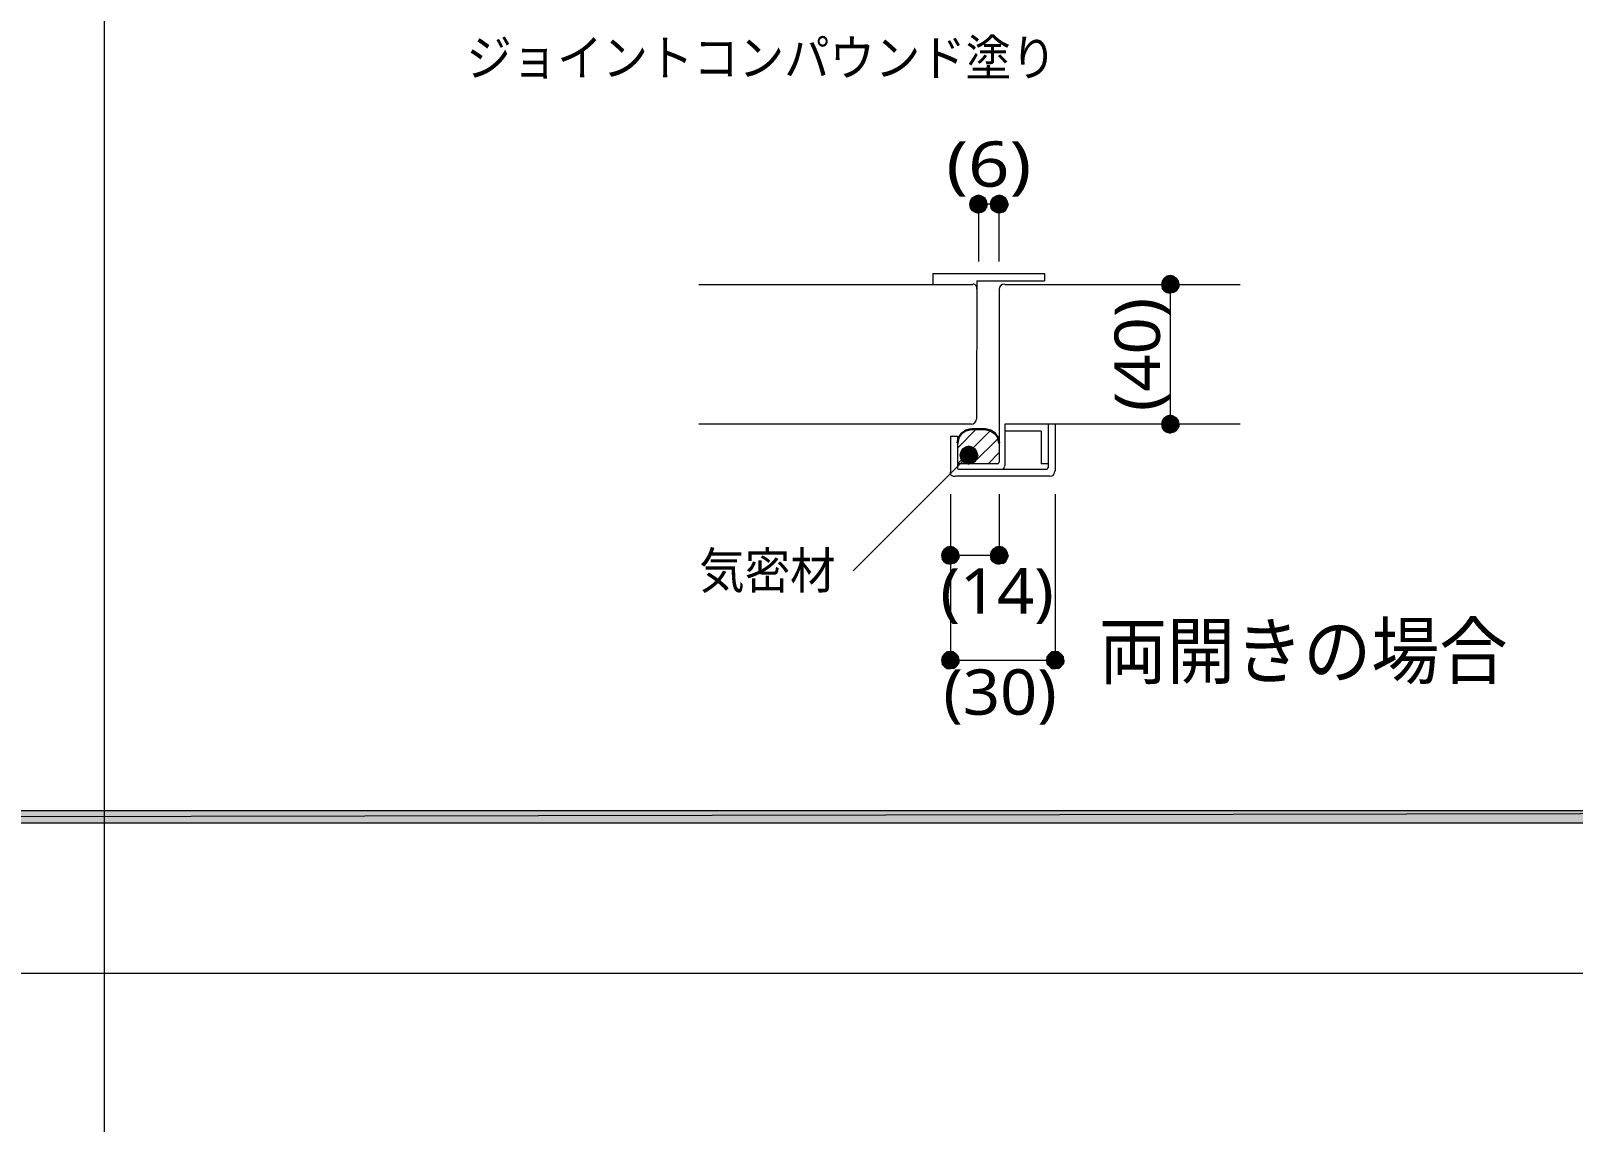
# Model space of a CAD drawing. Header units: millimetres. Extents: x 0 to 420, y 0 to 297.
# Drawn here: x 206 to 294.3, y 148.5 to 211 of the extents above; entities that cross this region are included whole.
import ezdxf
from ezdxf.enums import TextEntityAlignment as Align

# ---------------------------------------------------------------- set-up
doc = ezdxf.new("R2010")
doc.units = ezdxf.units.MM
doc.styles.add('kst32b', font='NotoSansJP-Variable.ttf')

msp = doc.modelspace()

# ---------------------------------------------------------------- hatches: boundary and pattern name
h = msp.add_hatch(color=7)
h.paths.add_polyline_path([(260.244, 201.549), (260.054, 201.507), (260.244, 201.041), (260.244, 201.549)])
h.paths.add_polyline_path([(260.054, 201.507), (260.244, 201.041), (259.884, 201.401), (260.054, 201.507)])
h.paths.add_polyline_path([(260.244, 201.041), (259.884, 201.401), (259.779, 201.231), (260.244, 201.041)])
h = msp.add_hatch(color=7)
h.paths.add_polyline_path([(260.71, 201.231), (260.604, 201.401), (260.244, 201.041), (260.71, 201.231)])
h.paths.add_polyline_path([(260.604, 201.401), (260.244, 201.041), (260.435, 201.507), (260.604, 201.401)])
h.paths.add_polyline_path([(260.244, 201.041), (260.435, 201.507), (260.244, 201.549), (260.244, 201.041)])
h = msp.add_hatch(color=7)
h.paths.add_polyline_path([(261.429, 201.549), (261.239, 201.507), (261.429, 201.041), (261.429, 201.549)])
h.paths.add_polyline_path([(261.239, 201.507), (261.429, 201.041), (261.07, 201.401), (261.239, 201.507)])
h.paths.add_polyline_path([(261.429, 201.041), (261.07, 201.401), (260.964, 201.231), (261.429, 201.041)])
h = msp.add_hatch(color=7)
h.paths.add_polyline_path([(261.895, 201.231), (261.789, 201.401), (261.429, 201.041), (261.895, 201.231)])
h.paths.add_polyline_path([(261.789, 201.401), (261.429, 201.041), (261.641, 201.507), (261.789, 201.401)])
h.paths.add_polyline_path([(261.429, 201.041), (261.641, 201.507), (261.429, 201.549), (261.429, 201.041)])
for points in [[(259.779, 201.231), (259.736, 201.041), (260.244, 201.041), (259.779, 201.231)], [(260.964, 201.231), (260.921, 201.041), (261.429, 201.041), (260.964, 201.231)], [(270.764, 196.638), (270.722, 196.448), (271.23, 196.448), (270.764, 196.638)], [(270.764, 188.637), (270.722, 188.447), (271.23, 188.447), (270.764, 188.637)], [(259.228, 186.859), (259.186, 186.669), (259.694, 186.669), (259.228, 186.859)], [(258.17, 181.123), (258.128, 180.933), (258.636, 180.933), (258.17, 181.123)], [(260.964, 181.123), (260.921, 180.933), (261.429, 180.933), (260.964, 181.123)], [(258.17, 175.133), (258.128, 174.942), (258.636, 174.942), (258.17, 175.133)], [(264.16, 175.133), (264.139, 174.942), (264.647, 174.942), (264.16, 175.133)]]:
    msp.add_hatch(color=7).paths.add_polyline_path(points)
h = msp.add_hatch(color=7)
h.paths.add_polyline_path([(259.736, 201.041), (259.779, 200.85), (260.244, 201.041), (259.736, 201.041)])
h.paths.add_polyline_path([(259.779, 200.85), (260.244, 201.041), (259.884, 200.681), (259.779, 200.85)])
h.paths.add_polyline_path([(260.244, 201.041), (259.884, 200.681), (260.054, 200.575), (260.244, 201.041)])
h = msp.add_hatch(color=7)
h.paths.add_polyline_path([(260.054, 200.575), (260.244, 200.533), (260.244, 201.041), (260.054, 200.575)])
h.paths.add_polyline_path([(260.244, 200.533), (260.244, 201.041), (260.435, 200.575), (260.244, 200.533)])
h.paths.add_polyline_path([(260.244, 201.041), (260.435, 200.575), (260.604, 200.681), (260.244, 201.041)])
h = msp.add_hatch(color=7)
h.paths.add_polyline_path([(260.604, 200.681), (260.71, 200.85), (260.244, 201.041), (260.604, 200.681)])
h.paths.add_polyline_path([(260.71, 200.85), (260.244, 201.041), (260.752, 201.041), (260.71, 200.85)])
h.paths.add_polyline_path([(260.244, 201.041), (260.752, 201.041), (260.71, 201.231), (260.244, 201.041)])
h = msp.add_hatch(color=7)
h.paths.add_polyline_path([(260.921, 201.041), (260.964, 200.85), (261.429, 201.041), (260.921, 201.041)])
h.paths.add_polyline_path([(260.964, 200.85), (261.429, 201.041), (261.07, 200.681), (260.964, 200.85)])
h.paths.add_polyline_path([(261.429, 201.041), (261.07, 200.681), (261.239, 200.575), (261.429, 201.041)])
h = msp.add_hatch(color=7)
h.paths.add_polyline_path([(261.239, 200.575), (261.429, 200.533), (261.429, 201.041), (261.239, 200.575)])
h.paths.add_polyline_path([(261.429, 200.533), (261.429, 201.041), (261.641, 200.575), (261.429, 200.533)])
h.paths.add_polyline_path([(261.429, 201.041), (261.641, 200.575), (261.789, 200.681), (261.429, 201.041)])
h = msp.add_hatch(color=7)
h.paths.add_polyline_path([(261.789, 200.681), (261.895, 200.85), (261.429, 201.041), (261.789, 200.681)])
h.paths.add_polyline_path([(261.895, 200.85), (261.429, 201.041), (261.938, 201.041), (261.895, 200.85)])
h.paths.add_polyline_path([(261.429, 201.041), (261.938, 201.041), (261.895, 201.231), (261.429, 201.041)])
h = msp.add_hatch(color=7)
h.paths.add_polyline_path([(271.23, 196.956), (271.039, 196.913), (271.23, 196.448), (271.23, 196.956)])
h.paths.add_polyline_path([(271.039, 196.913), (271.23, 196.448), (270.87, 196.808), (271.039, 196.913)])
h.paths.add_polyline_path([(271.23, 196.448), (270.87, 196.808), (270.764, 196.638), (271.23, 196.448)])
h = msp.add_hatch(color=7)
h.paths.add_polyline_path([(271.695, 196.638), (271.589, 196.808), (271.23, 196.448), (271.695, 196.638)])
h.paths.add_polyline_path([(271.589, 196.808), (271.23, 196.448), (271.42, 196.913), (271.589, 196.808)])
h.paths.add_polyline_path([(271.23, 196.448), (271.42, 196.913), (271.23, 196.956), (271.23, 196.448)])
h = msp.add_hatch(color=7)
h.paths.add_polyline_path([(270.722, 196.448), (270.764, 196.257), (271.23, 196.448), (270.722, 196.448)])
h.paths.add_polyline_path([(270.764, 196.257), (271.23, 196.448), (270.87, 196.088), (270.764, 196.257)])
h.paths.add_polyline_path([(271.23, 196.448), (270.87, 196.088), (271.039, 195.982), (271.23, 196.448)])
h = msp.add_hatch(color=7)
h.paths.add_polyline_path([(271.039, 195.982), (271.23, 195.94), (271.23, 196.448), (271.039, 195.982)])
h.paths.add_polyline_path([(271.23, 195.94), (271.23, 196.448), (271.42, 195.982), (271.23, 195.94)])
h.paths.add_polyline_path([(271.23, 196.448), (271.42, 195.982), (271.589, 196.088), (271.23, 196.448)])
h = msp.add_hatch(color=7)
h.paths.add_polyline_path([(271.589, 196.088), (271.695, 196.257), (271.23, 196.448), (271.589, 196.088)])
h.paths.add_polyline_path([(271.695, 196.257), (271.23, 196.448), (271.738, 196.448), (271.695, 196.257)])
h.paths.add_polyline_path([(271.23, 196.448), (271.738, 196.448), (271.695, 196.638), (271.23, 196.448)])
h = msp.add_hatch(color=7)
h.paths.add_polyline_path([(270.722, 188.447), (270.764, 188.256), (271.23, 188.447), (270.722, 188.447)])
h.paths.add_polyline_path([(270.764, 188.256), (271.23, 188.447), (270.87, 188.087), (270.764, 188.256)])
h.paths.add_polyline_path([(271.23, 188.447), (270.87, 188.087), (271.039, 187.981), (271.23, 188.447)])
h = msp.add_hatch(color=7)
h.paths.add_polyline_path([(271.23, 188.955), (271.039, 188.912), (271.23, 188.447), (271.23, 188.955)])
h.paths.add_polyline_path([(271.039, 188.912), (271.23, 188.447), (270.87, 188.807), (271.039, 188.912)])
h.paths.add_polyline_path([(271.23, 188.447), (270.87, 188.807), (270.764, 188.637), (271.23, 188.447)])
h = msp.add_hatch(color=7)
h.paths.add_polyline_path([(271.039, 187.981), (271.23, 187.939), (271.23, 188.447), (271.039, 187.981)])
h.paths.add_polyline_path([(271.23, 187.939), (271.23, 188.447), (271.42, 187.981), (271.23, 187.939)])
h.paths.add_polyline_path([(271.23, 188.447), (271.42, 187.981), (271.589, 188.087), (271.23, 188.447)])
h = msp.add_hatch(color=7)
h.paths.add_polyline_path([(271.695, 188.637), (271.589, 188.807), (271.23, 188.447), (271.695, 188.637)])
h.paths.add_polyline_path([(271.589, 188.807), (271.23, 188.447), (271.42, 188.912), (271.589, 188.807)])
h.paths.add_polyline_path([(271.23, 188.447), (271.42, 188.912), (271.23, 188.955), (271.23, 188.447)])
h = msp.add_hatch(color=7)
h.paths.add_polyline_path([(271.589, 188.087), (271.695, 188.256), (271.23, 188.447), (271.589, 188.087)])
h.paths.add_polyline_path([(271.695, 188.256), (271.23, 188.447), (271.738, 188.447), (271.695, 188.256)])
h.paths.add_polyline_path([(271.23, 188.447), (271.738, 188.447), (271.695, 188.637), (271.23, 188.447)])
h = msp.add_hatch(color=7)
h.paths.add_polyline_path([(259.186, 186.669), (259.228, 186.478), (259.694, 186.669), (259.186, 186.669)])
h.paths.add_polyline_path([(259.228, 186.478), (259.694, 186.669), (259.334, 186.309), (259.228, 186.478)])
h.paths.add_polyline_path([(259.694, 186.669), (259.334, 186.309), (259.503, 186.203), (259.694, 186.669)])
h = msp.add_hatch(color=7)
h.paths.add_polyline_path([(259.694, 187.177), (259.503, 187.134), (259.694, 186.669), (259.694, 187.177)])
h.paths.add_polyline_path([(259.503, 187.134), (259.694, 186.669), (259.334, 187.029), (259.503, 187.134)])
h.paths.add_polyline_path([(259.694, 186.669), (259.334, 187.029), (259.228, 186.859), (259.694, 186.669)])
h = msp.add_hatch(color=7)
h.paths.add_polyline_path([(259.503, 186.203), (259.694, 186.161), (259.694, 186.669), (259.503, 186.203)])
h.paths.add_polyline_path([(259.694, 186.161), (259.694, 186.669), (259.884, 186.203), (259.694, 186.161)])
h.paths.add_polyline_path([(259.694, 186.669), (259.884, 186.203), (260.054, 186.309), (259.694, 186.669)])
h = msp.add_hatch(color=7)
h.paths.add_polyline_path([(260.16, 186.859), (260.054, 187.029), (259.694, 186.669), (260.16, 186.859)])
h.paths.add_polyline_path([(260.054, 187.029), (259.694, 186.669), (259.884, 187.134), (260.054, 187.029)])
h.paths.add_polyline_path([(259.694, 186.669), (259.884, 187.134), (259.694, 187.177), (259.694, 186.669)])
h = msp.add_hatch(color=7)
h.paths.add_polyline_path([(260.054, 186.309), (260.16, 186.478), (259.694, 186.669), (260.054, 186.309)])
h.paths.add_polyline_path([(260.16, 186.478), (259.694, 186.669), (260.202, 186.669), (260.16, 186.478)])
h.paths.add_polyline_path([(259.694, 186.669), (260.202, 186.669), (260.16, 186.859), (259.694, 186.669)])
h = msp.add_hatch(color=7)
h.paths.add_polyline_path([(258.636, 181.441), (258.445, 181.398), (258.636, 180.933), (258.636, 181.441)])
h.paths.add_polyline_path([(258.445, 181.398), (258.636, 180.933), (258.276, 181.292), (258.445, 181.398)])
h.paths.add_polyline_path([(258.636, 180.933), (258.276, 181.292), (258.17, 181.123), (258.636, 180.933)])
h = msp.add_hatch(color=7)
h.paths.add_polyline_path([(259.101, 181.123), (258.995, 181.292), (258.636, 180.933), (259.101, 181.123)])
h.paths.add_polyline_path([(258.995, 181.292), (258.636, 180.933), (258.826, 181.398), (258.995, 181.292)])
h.paths.add_polyline_path([(258.636, 180.933), (258.826, 181.398), (258.636, 181.441), (258.636, 180.933)])
h = msp.add_hatch(color=7)
h.paths.add_polyline_path([(258.995, 180.573), (259.101, 180.742), (258.636, 180.933), (258.995, 180.573)])
h.paths.add_polyline_path([(259.101, 180.742), (258.636, 180.933), (259.144, 180.933), (259.101, 180.742)])
h.paths.add_polyline_path([(258.636, 180.933), (259.144, 180.933), (259.101, 181.123), (258.636, 180.933)])
h = msp.add_hatch(color=7)
h.paths.add_polyline_path([(261.429, 181.441), (261.239, 181.398), (261.429, 180.933), (261.429, 181.441)])
h.paths.add_polyline_path([(261.239, 181.398), (261.429, 180.933), (261.07, 181.292), (261.239, 181.398)])
h.paths.add_polyline_path([(261.429, 180.933), (261.07, 181.292), (260.964, 181.123), (261.429, 180.933)])
h = msp.add_hatch(color=7)
h.paths.add_polyline_path([(261.895, 181.123), (261.789, 181.292), (261.429, 180.933), (261.895, 181.123)])
h.paths.add_polyline_path([(261.789, 181.292), (261.429, 180.933), (261.641, 181.398), (261.789, 181.292)])
h.paths.add_polyline_path([(261.429, 180.933), (261.641, 181.398), (261.429, 181.441), (261.429, 180.933)])
h = msp.add_hatch(color=7)
h.paths.add_polyline_path([(261.789, 180.573), (261.895, 180.742), (261.429, 180.933), (261.789, 180.573)])
h.paths.add_polyline_path([(261.895, 180.742), (261.429, 180.933), (261.938, 180.933), (261.895, 180.742)])
h.paths.add_polyline_path([(261.429, 180.933), (261.938, 180.933), (261.895, 181.123), (261.429, 180.933)])
h = msp.add_hatch(color=7)
h.paths.add_polyline_path([(258.128, 180.933), (258.17, 180.742), (258.636, 180.933), (258.128, 180.933)])
h.paths.add_polyline_path([(258.17, 180.742), (258.636, 180.933), (258.276, 180.573), (258.17, 180.742)])
h.paths.add_polyline_path([(258.636, 180.933), (258.276, 180.573), (258.445, 180.467), (258.636, 180.933)])
h = msp.add_hatch(color=7)
h.paths.add_polyline_path([(258.445, 180.467), (258.636, 180.425), (258.636, 180.933), (258.445, 180.467)])
h.paths.add_polyline_path([(258.636, 180.425), (258.636, 180.933), (258.826, 180.467), (258.636, 180.425)])
h.paths.add_polyline_path([(258.636, 180.933), (258.826, 180.467), (258.995, 180.573), (258.636, 180.933)])
h = msp.add_hatch(color=7)
h.paths.add_polyline_path([(260.921, 180.933), (260.964, 180.742), (261.429, 180.933), (260.921, 180.933)])
h.paths.add_polyline_path([(260.964, 180.742), (261.429, 180.933), (261.07, 180.573), (260.964, 180.742)])
h.paths.add_polyline_path([(261.429, 180.933), (261.07, 180.573), (261.239, 180.467), (261.429, 180.933)])
h = msp.add_hatch(color=7)
h.paths.add_polyline_path([(261.239, 180.467), (261.429, 180.425), (261.429, 180.933), (261.239, 180.467)])
h.paths.add_polyline_path([(261.429, 180.425), (261.429, 180.933), (261.641, 180.467), (261.429, 180.425)])
h.paths.add_polyline_path([(261.429, 180.933), (261.641, 180.467), (261.789, 180.573), (261.429, 180.933)])
h = msp.add_hatch(color=7)
h.paths.add_polyline_path([(258.128, 174.942), (258.17, 174.731), (258.636, 174.942), (258.128, 174.942)])
h.paths.add_polyline_path([(258.17, 174.731), (258.636, 174.942), (258.276, 174.583), (258.17, 174.731)])
h.paths.add_polyline_path([(258.636, 174.942), (258.276, 174.583), (258.445, 174.456), (258.636, 174.942)])
h = msp.add_hatch(color=7)
h.paths.add_polyline_path([(258.636, 175.429), (258.445, 175.408), (258.636, 174.942), (258.636, 175.429)])
h.paths.add_polyline_path([(258.445, 175.408), (258.636, 174.942), (258.276, 175.281), (258.445, 175.408)])
h.paths.add_polyline_path([(258.636, 174.942), (258.276, 175.281), (258.17, 175.133), (258.636, 174.942)])
h = msp.add_hatch(color=7)
h.paths.add_polyline_path([(258.445, 174.456), (258.636, 174.434), (258.636, 174.942), (258.445, 174.456)])
h.paths.add_polyline_path([(258.636, 174.434), (258.636, 174.942), (258.826, 174.456), (258.636, 174.434)])
h.paths.add_polyline_path([(258.636, 174.942), (258.826, 174.456), (258.995, 174.583), (258.636, 174.942)])
h = msp.add_hatch(color=7)
h.paths.add_polyline_path([(259.101, 175.133), (258.995, 175.281), (258.636, 174.942), (259.101, 175.133)])
h.paths.add_polyline_path([(258.995, 175.281), (258.636, 174.942), (258.826, 175.408), (258.995, 175.281)])
h.paths.add_polyline_path([(258.636, 174.942), (258.826, 175.408), (258.636, 175.429), (258.636, 174.942)])
h = msp.add_hatch(color=7)
h.paths.add_polyline_path([(258.995, 174.583), (259.101, 174.731), (258.636, 174.942), (258.995, 174.583)])
h.paths.add_polyline_path([(259.101, 174.731), (258.636, 174.942), (259.144, 174.942), (259.101, 174.731)])
h.paths.add_polyline_path([(258.636, 174.942), (259.144, 174.942), (259.101, 175.133), (258.636, 174.942)])
h = msp.add_hatch(color=7)
h.paths.add_polyline_path([(264.139, 174.942), (264.16, 174.731), (264.647, 174.942), (264.139, 174.942)])
h.paths.add_polyline_path([(264.16, 174.731), (264.647, 174.942), (264.287, 174.583), (264.16, 174.731)])
h.paths.add_polyline_path([(264.647, 174.942), (264.287, 174.583), (264.435, 174.456), (264.647, 174.942)])
h = msp.add_hatch(color=7)
h.paths.add_polyline_path([(264.647, 175.429), (264.435, 175.408), (264.647, 174.942), (264.647, 175.429)])
h.paths.add_polyline_path([(264.435, 175.408), (264.647, 174.942), (264.287, 175.281), (264.435, 175.408)])
h.paths.add_polyline_path([(264.647, 174.942), (264.287, 175.281), (264.16, 175.133), (264.647, 174.942)])
h = msp.add_hatch(color=7)
h.paths.add_polyline_path([(264.435, 174.456), (264.647, 174.434), (264.647, 174.942), (264.435, 174.456)])
h.paths.add_polyline_path([(264.647, 174.434), (264.647, 174.942), (264.837, 174.456), (264.647, 174.434)])
h.paths.add_polyline_path([(264.647, 174.942), (264.837, 174.456), (264.986, 174.583), (264.647, 174.942)])
h = msp.add_hatch(color=7)
h.paths.add_polyline_path([(265.112, 175.133), (264.986, 175.281), (264.647, 174.942), (265.112, 175.133)])
h.paths.add_polyline_path([(264.986, 175.281), (264.647, 174.942), (264.837, 175.408), (264.986, 175.281)])
h.paths.add_polyline_path([(264.647, 174.942), (264.837, 175.408), (264.647, 175.429), (264.647, 174.942)])
h = msp.add_hatch(color=7)
h.paths.add_polyline_path([(264.986, 174.583), (265.112, 174.731), (264.647, 174.942), (264.986, 174.583)])
h.paths.add_polyline_path([(265.112, 174.731), (264.647, 174.942), (265.134, 174.942), (265.112, 174.731)])
h.paths.add_polyline_path([(264.647, 174.942), (265.134, 174.942), (265.112, 175.133), (264.647, 174.942)])
h = msp.add_hatch(color=7)
h.paths.add_polyline_path([(394.166, 165.629), (394.166, 166.328), (26.183, 165.629), (394.166, 165.629)])
h.paths.add_polyline_path([(394.166, 166.328), (26.183, 165.629), (26.183, 166.328), (394.166, 166.328)])

# ---------------------------------------------------------------- linework, layer by layer
at = {"lineweight": 13}
for points in [[(210.185, 285.983), (210.185, 45.995)], [(261.429, 197.76), (261.429, 201.041), (260.244, 201.041), (260.244, 197.76)], [(257.641, 197.062), (264.033, 197.062)], [(257.641, 197.062), (257.641, 196.448)], [(264.033, 197.062), (264.033, 196.659)], [(244.242, 196.448), (259.927, 196.448)], [(260.152, 196.165), (260.159, 196.219), (260.155, 196.272), (260.139, 196.323), (260.112, 196.37), (260.076, 196.409), (260.032, 196.44), (259.983, 196.46), (259.93, 196.469)], [(260.16, 196.659), (260.138, 188.743)], [(260.16, 196.659), (264.033, 196.659)], [(261.429, 196.151), (261.429, 186.267)], [(261.736, 196.469), (261.617, 196.445), (261.519, 196.379), (261.454, 196.282), (261.43, 196.162)], [(261.747, 196.448), (275.23, 196.448)], [(271.23, 196.448), (271.23, 188.447)], [(259.842, 188.447), (244.242, 188.447)], [(259.038, 187.071), (260.117, 188.15)], [(259.831, 188.447), (259.951, 188.471), (260.048, 188.537), (260.114, 188.634), (260.138, 188.754)], [(275.23, 188.447), (261.747, 188.447)], [(261.747, 188.447), (261.747, 186.076)], [(264.245, 188.447), (264.245, 185.949)], [(264.647, 188.447), (264.647, 185.759)], [(259.038, 187.748), (258.636, 187.748), (258.636, 185.674)], [(259.038, 186.182), (260.943, 188.087)], [(259.038, 187.748), (259.038, 185.949)], [(259.905, 186.182), (261.387, 187.642)], [(263.843, 188.045), (261.747, 188.045)], [(263.843, 188.045), (263.843, 186.182)], [(259.694, 186.669), (253.069, 180.044)], [(260.795, 186.182), (261.429, 186.817)], [(258.615, 185.692), (258.624, 185.639), (258.644, 185.59), (258.674, 185.546), (258.714, 185.509), (258.761, 185.483), (258.811, 185.467), (258.865, 185.462), (258.918, 185.47)], [(264.329, 185.462), (258.932, 185.462)], [(261.345, 186.182), (259.038, 186.182)], [(259.038, 185.96), (259.045, 185.923), (259.066, 185.892), (259.096, 185.872), (259.133, 185.864)], [(264.139, 185.843), (259.144, 185.843)], [(261.334, 186.182), (261.371, 186.189), (261.402, 186.21), (261.422, 186.24), (261.43, 186.277)], [(261.524, 185.87), (261.57, 185.865), (261.615, 185.871), (261.657, 185.889), (261.694, 185.917), (261.723, 185.954), (261.74, 185.996), (261.747, 186.042), (261.742, 186.088)], [(264.245, 186.182), (263.843, 186.182)], [(264.128, 185.864), (264.165, 185.872), (264.196, 185.892), (264.216, 185.923), (264.224, 185.96)], [(264.319, 185.462), (264.438, 185.486), (264.536, 185.552), (264.602, 185.65), (264.626, 185.769)], [(258.636, 184.446), (258.636, 174.942)], [(261.429, 184.446), (261.429, 180.933), (258.636, 180.933)], [(264.647, 184.446), (264.647, 174.942)], [(258.636, 174.942), (264.647, 174.942)], [(394.166, 156.993), (26.183, 156.993)]]:
    msp.add_lwpolyline(points, dxfattribs=at)
at = {"lineweight": 0}
for points in [[(260.244, 201.041), (259.884, 201.401), (259.779, 201.231)], [(260.054, 201.507), (260.244, 201.041), (259.884, 201.401)], [(260.244, 201.549), (260.054, 201.507), (260.244, 201.041)], [(260.244, 201.041), (260.435, 201.507), (260.244, 201.549)], [(260.604, 201.401), (260.244, 201.041), (260.435, 201.507)], [(260.71, 201.231), (260.604, 201.401), (260.244, 201.041)], [(261.429, 201.041), (261.07, 201.401), (260.964, 201.231)], [(261.239, 201.507), (261.429, 201.041), (261.07, 201.401)], [(261.429, 201.549), (261.239, 201.507), (261.429, 201.041)], [(261.429, 201.041), (261.641, 201.507), (261.429, 201.549)], [(261.789, 201.401), (261.429, 201.041), (261.641, 201.507)], [(261.895, 201.231), (261.789, 201.401), (261.429, 201.041)], [(259.779, 201.231), (259.736, 201.041), (260.244, 201.041)], [(259.736, 201.041), (259.779, 200.85), (260.244, 201.041)], [(259.779, 200.85), (260.244, 201.041), (259.884, 200.681)], [(260.244, 201.041), (259.884, 200.681), (260.054, 200.575)], [(260.054, 200.575), (260.244, 200.533), (260.244, 201.041)], [(260.244, 201.041), (260.752, 201.041), (260.71, 201.231)], [(260.244, 200.533), (260.244, 201.041), (260.435, 200.575)], [(260.244, 201.041), (260.435, 200.575), (260.604, 200.681)], [(260.604, 200.681), (260.71, 200.85), (260.244, 201.041)], [(260.71, 200.85), (260.244, 201.041), (260.752, 201.041)], [(260.964, 201.231), (260.921, 201.041), (261.429, 201.041)], [(260.921, 201.041), (260.964, 200.85), (261.429, 201.041)], [(260.964, 200.85), (261.429, 201.041), (261.07, 200.681)], [(261.429, 201.041), (261.07, 200.681), (261.239, 200.575)], [(261.239, 200.575), (261.429, 200.533), (261.429, 201.041)], [(261.429, 201.041), (261.938, 201.041), (261.895, 201.231)], [(261.429, 200.533), (261.429, 201.041), (261.641, 200.575)], [(261.429, 201.041), (261.641, 200.575), (261.789, 200.681)], [(261.789, 200.681), (261.895, 200.85), (261.429, 201.041)], [(261.895, 200.85), (261.429, 201.041), (261.938, 201.041)], [(271.23, 196.956), (271.039, 196.913), (271.23, 196.448)], [(271.23, 196.448), (271.42, 196.913), (271.23, 196.956)], [(270.764, 196.638), (270.722, 196.448), (271.23, 196.448)], [(270.722, 196.448), (270.764, 196.257), (271.23, 196.448)], [(271.23, 196.448), (270.87, 196.808), (270.764, 196.638)], [(270.764, 196.257), (271.23, 196.448), (270.87, 196.088)], [(271.039, 196.913), (271.23, 196.448), (270.87, 196.808)], [(271.23, 196.448), (270.87, 196.088), (271.039, 195.982)], [(271.039, 195.982), (271.23, 195.94), (271.23, 196.448)], [(271.589, 196.808), (271.23, 196.448), (271.42, 196.913)], [(271.695, 196.638), (271.589, 196.808), (271.23, 196.448)], [(271.23, 196.448), (271.738, 196.448), (271.695, 196.638)], [(271.23, 195.94), (271.23, 196.448), (271.42, 195.982)], [(271.23, 196.448), (271.42, 195.982), (271.589, 196.088)], [(271.589, 196.088), (271.695, 196.257), (271.23, 196.448)], [(271.695, 196.257), (271.23, 196.448), (271.738, 196.448)], [(270.764, 188.637), (270.722, 188.447), (271.23, 188.447)], [(270.722, 188.447), (270.764, 188.256), (271.23, 188.447)], [(271.23, 188.447), (270.87, 188.807), (270.764, 188.637)], [(270.764, 188.256), (271.23, 188.447), (270.87, 188.087)], [(271.039, 188.912), (271.23, 188.447), (270.87, 188.807)], [(271.23, 188.447), (270.87, 188.087), (271.039, 187.981)], [(271.23, 188.955), (271.039, 188.912), (271.23, 188.447)], [(271.039, 187.981), (271.23, 187.939), (271.23, 188.447)], [(271.23, 188.447), (271.42, 188.912), (271.23, 188.955)], [(271.589, 188.807), (271.23, 188.447), (271.42, 188.912)], [(271.695, 188.637), (271.589, 188.807), (271.23, 188.447)], [(271.23, 188.447), (271.738, 188.447), (271.695, 188.637)], [(271.23, 187.939), (271.23, 188.447), (271.42, 187.981)], [(271.23, 188.447), (271.42, 187.981), (271.589, 188.087)], [(271.589, 188.087), (271.695, 188.256), (271.23, 188.447)], [(271.695, 188.256), (271.23, 188.447), (271.738, 188.447)], [(259.228, 186.859), (259.186, 186.669), (259.694, 186.669)], [(259.186, 186.669), (259.228, 186.478), (259.694, 186.669)], [(259.694, 186.669), (259.334, 187.029), (259.228, 186.859)], [(259.228, 186.478), (259.694, 186.669), (259.334, 186.309)], [(259.503, 187.134), (259.694, 186.669), (259.334, 187.029)], [(259.694, 186.669), (259.334, 186.309), (259.503, 186.203)], [(259.694, 187.177), (259.503, 187.134), (259.694, 186.669)], [(259.503, 186.203), (259.694, 186.161), (259.694, 186.669)], [(259.694, 186.669), (259.884, 187.134), (259.694, 187.177)], [(260.054, 187.029), (259.694, 186.669), (259.884, 187.134)], [(260.16, 186.859), (260.054, 187.029), (259.694, 186.669)], [(259.694, 186.669), (260.202, 186.669), (260.16, 186.859)], [(259.694, 186.161), (259.694, 186.669), (259.884, 186.203)], [(259.694, 186.669), (259.884, 186.203), (260.054, 186.309)], [(260.054, 186.309), (260.16, 186.478), (259.694, 186.669)], [(260.16, 186.478), (259.694, 186.669), (260.202, 186.669)], [(258.17, 181.123), (258.128, 180.933), (258.636, 180.933)], [(258.636, 180.933), (258.276, 181.292), (258.17, 181.123)], [(258.445, 181.398), (258.636, 180.933), (258.276, 181.292)], [(258.636, 181.441), (258.445, 181.398), (258.636, 180.933)], [(258.636, 180.933), (258.826, 181.398), (258.636, 181.441)], [(258.995, 181.292), (258.636, 180.933), (258.826, 181.398)], [(259.101, 181.123), (258.995, 181.292), (258.636, 180.933)], [(258.636, 180.933), (259.144, 180.933), (259.101, 181.123)], [(260.964, 181.123), (260.921, 180.933), (261.429, 180.933)], [(261.429, 180.933), (261.07, 181.292), (260.964, 181.123)], [(261.239, 181.398), (261.429, 180.933), (261.07, 181.292)], [(261.429, 181.441), (261.239, 181.398), (261.429, 180.933)], [(261.429, 180.933), (261.641, 181.398), (261.429, 181.441)], [(261.789, 181.292), (261.429, 180.933), (261.641, 181.398)], [(261.895, 181.123), (261.789, 181.292), (261.429, 180.933)], [(261.429, 180.933), (261.938, 180.933), (261.895, 181.123)], [(258.128, 180.933), (258.17, 180.742), (258.636, 180.933)], [(258.17, 180.742), (258.636, 180.933), (258.276, 180.573)], [(258.636, 180.933), (258.276, 180.573), (258.445, 180.467)], [(258.445, 180.467), (258.636, 180.425), (258.636, 180.933)], [(258.636, 180.425), (258.636, 180.933), (258.826, 180.467)], [(258.636, 180.933), (258.826, 180.467), (258.995, 180.573)], [(258.995, 180.573), (259.101, 180.742), (258.636, 180.933)], [(259.101, 180.742), (258.636, 180.933), (259.144, 180.933)], [(260.921, 180.933), (260.964, 180.742), (261.429, 180.933)], [(260.964, 180.742), (261.429, 180.933), (261.07, 180.573)], [(261.429, 180.933), (261.07, 180.573), (261.239, 180.467)], [(261.239, 180.467), (261.429, 180.425), (261.429, 180.933)], [(261.429, 180.425), (261.429, 180.933), (261.641, 180.467)], [(261.429, 180.933), (261.641, 180.467), (261.789, 180.573)], [(261.789, 180.573), (261.895, 180.742), (261.429, 180.933)], [(261.895, 180.742), (261.429, 180.933), (261.938, 180.933)], [(258.17, 175.133), (258.128, 174.942), (258.636, 174.942)], [(258.128, 174.942), (258.17, 174.731), (258.636, 174.942)], [(258.636, 174.942), (258.276, 175.281), (258.17, 175.133)], [(258.17, 174.731), (258.636, 174.942), (258.276, 174.583)], [(258.445, 175.408), (258.636, 174.942), (258.276, 175.281)], [(258.636, 174.942), (258.276, 174.583), (258.445, 174.456)], [(258.636, 175.429), (258.445, 175.408), (258.636, 174.942)], [(258.445, 174.456), (258.636, 174.434), (258.636, 174.942)], [(258.636, 174.942), (258.826, 175.408), (258.636, 175.429)], [(258.995, 175.281), (258.636, 174.942), (258.826, 175.408)], [(259.101, 175.133), (258.995, 175.281), (258.636, 174.942)], [(258.636, 174.942), (259.144, 174.942), (259.101, 175.133)], [(258.636, 174.434), (258.636, 174.942), (258.826, 174.456)], [(258.636, 174.942), (258.826, 174.456), (258.995, 174.583)], [(258.995, 174.583), (259.101, 174.731), (258.636, 174.942)], [(259.101, 174.731), (258.636, 174.942), (259.144, 174.942)], [(264.16, 175.133), (264.139, 174.942), (264.647, 174.942)], [(264.139, 174.942), (264.16, 174.731), (264.647, 174.942)], [(264.647, 174.942), (264.287, 175.281), (264.16, 175.133)], [(264.16, 174.731), (264.647, 174.942), (264.287, 174.583)], [(264.435, 175.408), (264.647, 174.942), (264.287, 175.281)], [(264.647, 174.942), (264.287, 174.583), (264.435, 174.456)], [(264.647, 175.429), (264.435, 175.408), (264.647, 174.942)], [(264.435, 174.456), (264.647, 174.434), (264.647, 174.942)], [(264.647, 174.942), (264.837, 175.408), (264.647, 175.429)], [(264.986, 175.281), (264.647, 174.942), (264.837, 175.408)], [(265.112, 175.133), (264.986, 175.281), (264.647, 174.942)], [(264.647, 174.942), (265.134, 174.942), (265.112, 175.133)], [(264.647, 174.434), (264.647, 174.942), (264.837, 174.456)], [(264.647, 174.942), (264.837, 174.456), (264.986, 174.583)], [(264.986, 174.583), (265.112, 174.731), (264.647, 174.942)], [(265.112, 174.731), (264.647, 174.942), (265.134, 174.942)], [(394.166, 165.629), (394.166, 166.328), (26.183, 165.629)], [(394.166, 166.328), (26.183, 165.629), (26.183, 166.328)]]:
    msp.add_lwpolyline(points, close=True, dxfattribs=at)
at = {"lineweight": 30}
for points in [[(259.831, 188.15), (259.522, 188.088), (259.27, 187.918), (259.1, 187.666), (259.038, 187.357)], [(259.842, 188.15), (260.646, 188.15)], [(261.429, 187.357), (261.367, 187.666), (261.197, 187.918), (260.945, 188.088), (260.636, 188.15)]]:
    msp.add_lwpolyline(points, dxfattribs=at)

# ---------------------------------------------------------------- texts
at = {"style": 'kst32b'}
for s, height, p, p2 in [('ジョイントコンパウンド塗り', 2.07913, (230.928, 208.386), (264.714, 208.386)), ('(6)', 2.5989, (258.403, 202.036), (263.276, 202.036)), ('(40)', 2.5989, (270.637, 189.188), (270.637, 195.685)), ('気密材', 2.0791, (244.263, 179.028), (252.06, 179.028)), ('(14)', 2.5989, (258.064, 177.588), (264.561, 177.588)), ('両開きの場合', 3.1187, (267.145, 173.905), (290.535, 173.905)), ('(30)', 2.5989, (258.233, 171.81), (264.731, 171.81))]:
    msp.add_text(s, height=height, dxfattribs=at).set_placement(p, p2, align=Align.FIT)

doc.saveas('drawing.dxf')
